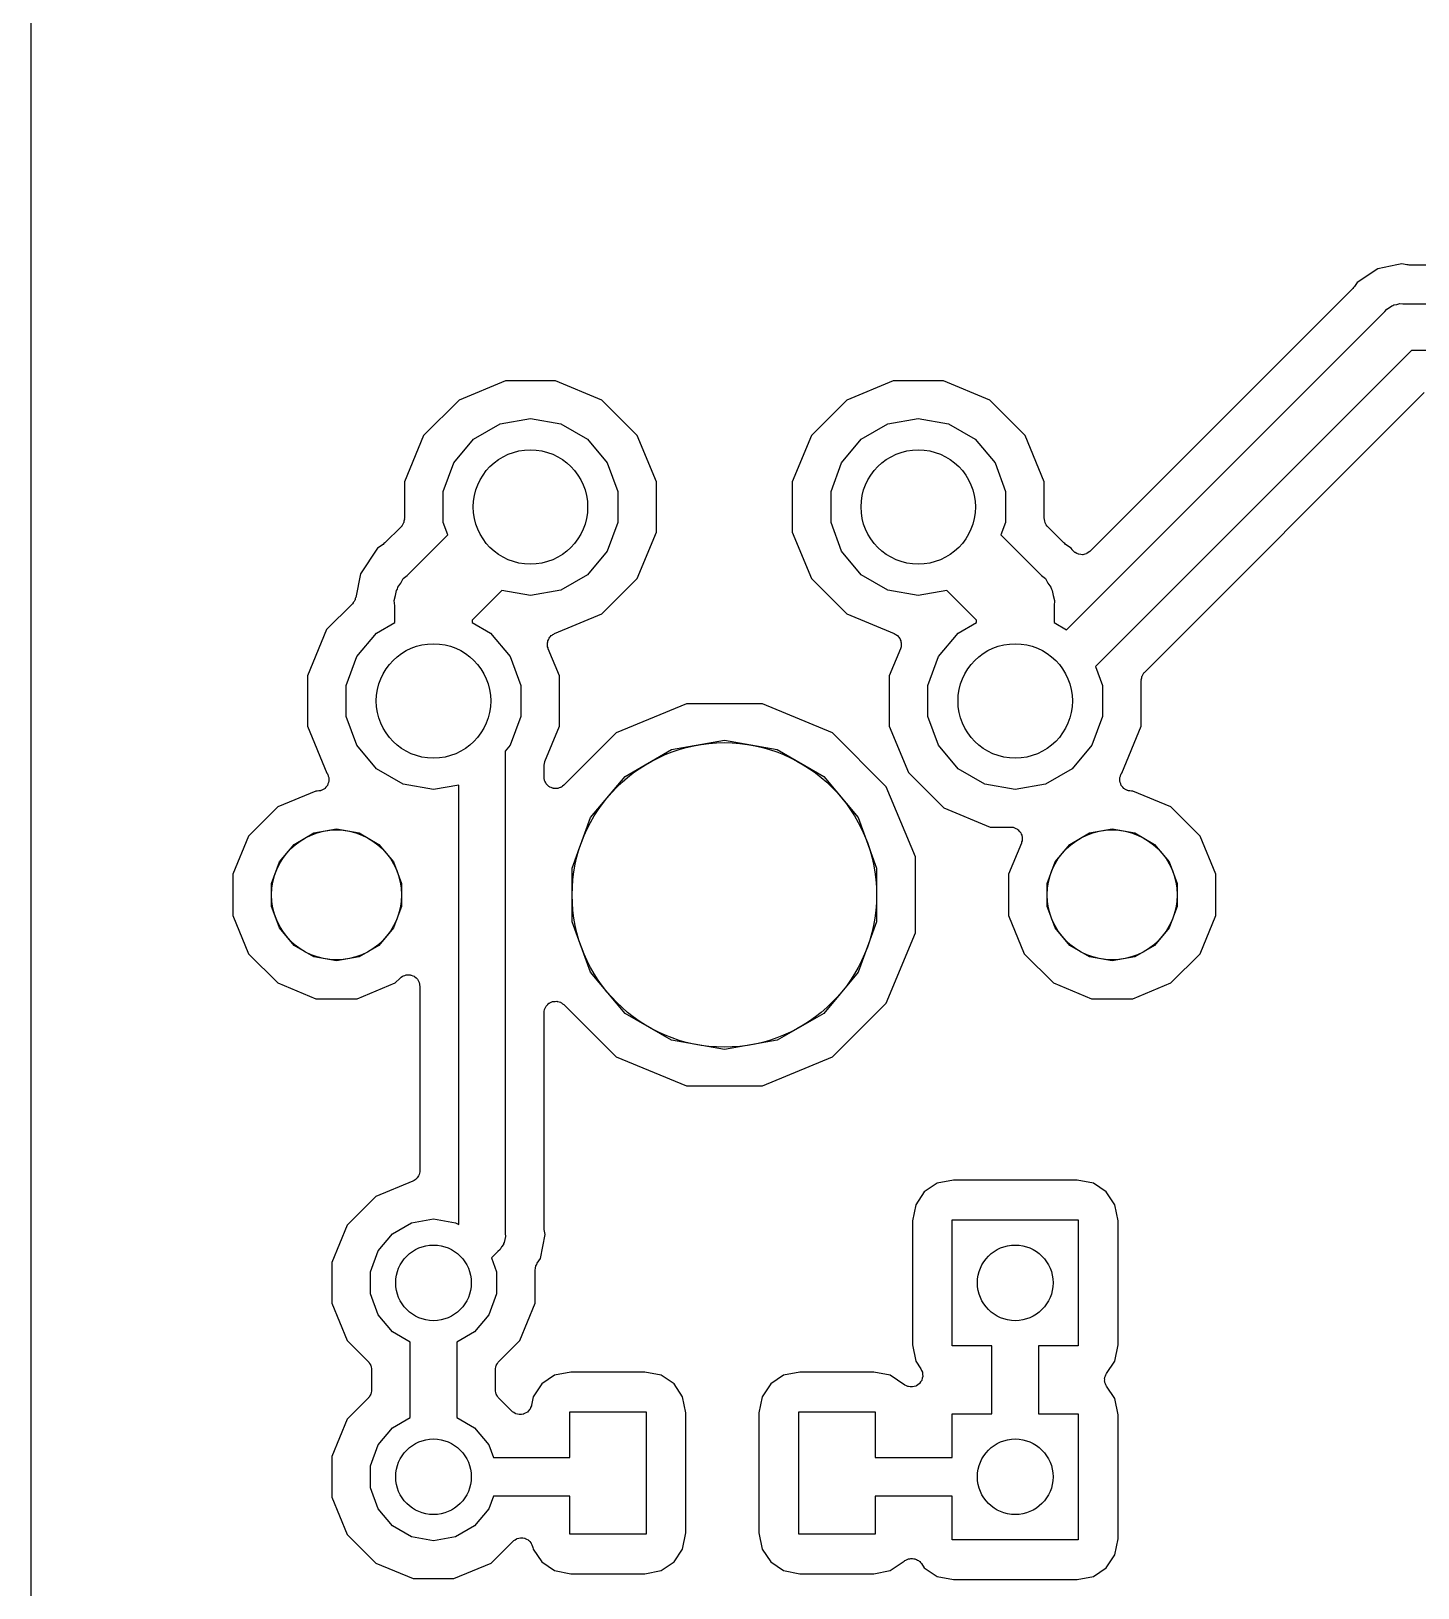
# Model space of a CAD drawing. Extents: x 24 to 196, y -189 to -31.
# Drawn here: x 63.31 to 81.47, y -74.17 to -53.79 of the extents above; entities that cross this region are included whole.
import ezdxf

# ---------------------------------------------------------------- set-up
doc = ezdxf.new("R2010")
doc.units = 0
doc.header["$MEASUREMENT"] = 0
doc.layers.add('BLACK', color=7, linetype='CONTINUOUS')

msp = doc.modelspace()

# ---------------------------------------------------------------- linework, layer by layer
at = {"layer": 'BLACK', "linetype": 'CONTINUOUS'}
for p, q in [((63.3095, -119.277), (63.3095, -51.7269)), ((81.1997, -56.8493), (80.9479, -56.8994)), ((81.265, -56.8363), (81.1997, -56.8493)), ((81.1997, -56.8493), (81.1997, -56.8493)), ((81.3303, -56.8493), (81.265, -56.8363)), ((81.3453, -56.8496), (81.3303, -56.8493)), ((81.3601, -56.8522), (81.3453, -56.8496)), ((95.9227, -56.8522), (81.3601, -56.8522)), ((80.679, -57.079), (80.642, -57.1344)), ((80.9479, -56.8994), (80.679, -57.079)), ((80.623, -57.1575), (77.1801, -60.6004)), ((80.6316, -57.1452), (80.623, -57.1575)), ((80.642, -57.1344), (80.6316, -57.1452)), ((76.8711, -61.6278), (81.0401, -57.4589)), ((81.0401, -57.4589), (81.0661, -57.4279)), ((81.0661, -57.4279), (81.1011, -57.4077)), ((81.1011, -57.4077), (81.1342, -57.3845)), ((81.1342, -57.3845), (81.1474, -57.381)), ((81.1474, -57.381), (81.1591, -57.3742)), ((81.1591, -57.3742), (81.199, -57.3671)), ((81.199, -57.3671), (81.238, -57.3567)), ((81.238, -57.3567), (81.2783, -57.3602)), ((81.2783, -57.3602), (96.0692, -57.3602)), ((81.3913, -57.9698), (77.2521, -62.1089)), ((95.5866, -57.9698), (81.3913, -57.9698)), ((69.5216, -58.3692), (68.9148, -58.6205)), ((70.1784, -58.3692), (69.5216, -58.3692)), ((70.7852, -58.6205), (70.1784, -58.3692)), ((74.6016, -58.3692), (73.9948, -58.6205)), ((75.2584, -58.3692), (74.6016, -58.3692)), ((75.8652, -58.6205), (75.2584, -58.3692)), ((68.9148, -58.6205), (68.4503, -59.085)), ((71.2497, -59.085), (70.7852, -58.6205)), ((73.9948, -58.6205), (73.5303, -59.085)), ((76.3297, -59.085), (75.8652, -58.6205)), ((77.8956, -62.1838), (81.557, -58.5224)), ((69.453, -58.9296), (69.85, -58.8596)), ((69.85, -58.8596), (70.247, -58.9296)), ((74.533, -58.9296), (74.93, -58.8596)), ((74.93, -58.8596), (75.327, -58.9296)), ((68.4503, -59.085), (68.199, -59.6918)), ((69.104, -59.1311), (69.453, -58.9296)), ((70.247, -58.9296), (70.596, -59.1311)), ((71.501, -59.6918), (71.2497, -59.085)), ((73.5303, -59.085), (73.279, -59.6918)), ((74.184, -59.1311), (74.533, -58.9296)), ((75.327, -58.9296), (75.676, -59.1311)), ((76.581, -59.6918), (76.3297, -59.085)), ((68.8449, -59.4399), (69.104, -59.1311)), ((70.596, -59.1311), (70.8551, -59.4399)), ((73.9249, -59.4399), (74.184, -59.1311)), ((75.676, -59.1311), (75.9351, -59.4399)), ((68.707, -59.8187), (68.8449, -59.4399)), ((70.8551, -59.4399), (70.993, -59.8187)), ((73.787, -59.8187), (73.9249, -59.4399)), ((75.9351, -59.4399), (76.073, -59.8187)), ((68.199, -59.6918), (68.199, -60.1712)), ((71.501, -60.3486), (71.501, -59.6918)), ((73.279, -59.6918), (73.279, -60.3486)), ((76.581, -60.1712), (76.581, -59.6918)), ((68.707, -60.2217), (68.707, -59.8187)), ((70.993, -59.8187), (70.993, -60.2217)), ((73.787, -60.2217), (73.787, -59.8187)), ((76.073, -59.8187), (76.073, -60.2217)), ((68.1544, -60.279), (67.943, -60.4904)), ((68.1582, -60.2735), (68.1544, -60.279)), ((68.1633, -60.2692), (68.1582, -60.2735)), ((68.1733, -60.252), (68.1633, -60.2692)), ((68.1847, -60.2356), (68.1733, -60.252)), ((68.1865, -60.2292), (68.1847, -60.2356)), ((68.1898, -60.2234), (68.1865, -60.2292)), ((68.1933, -60.2037), (68.1898, -60.2234)), ((68.1984, -60.1845), (68.1933, -60.2037)), ((68.199, -60.1712), (68.1978, -60.1778)), ((68.1978, -60.1778), (68.1984, -60.1845)), ((68.7665, -60.3853), (68.707, -60.2217)), ((70.993, -60.2217), (70.8551, -60.6005)), ((73.9249, -60.6005), (73.787, -60.2217)), ((76.073, -60.2217), (76.0135, -60.3853)), ((76.5822, -60.1778), (76.581, -60.1712)), ((76.5816, -60.1845), (76.5822, -60.1778)), ((76.5867, -60.2037), (76.5816, -60.1845)), ((76.5902, -60.2234), (76.5867, -60.2037)), ((76.5935, -60.2292), (76.5902, -60.2234)), ((76.5953, -60.2356), (76.5935, -60.2292)), ((76.6067, -60.2519), (76.5953, -60.2356)), ((76.6167, -60.2692), (76.6067, -60.2519)), ((76.6218, -60.2735), (76.6167, -60.2692)), ((76.6256, -60.279), (76.6218, -60.2735)), ((76.8371, -60.4904), (76.6256, -60.279)), ((67.9199, -60.5094), (67.8475, -60.5577)), ((67.9307, -60.499), (67.9199, -60.5094)), ((67.943, -60.4904), (67.9307, -60.499)), ((68.2365, -60.9153), (68.7665, -60.3853)), ((71.2497, -60.9554), (71.501, -60.3486)), ((73.279, -60.3486), (73.5303, -60.9554)), ((76.0135, -60.3853), (76.5435, -60.9153)), ((76.8493, -60.499), (76.8371, -60.4904)), ((76.8601, -60.5094), (76.8493, -60.499)), ((76.9325, -60.5577), (76.8601, -60.5094)), ((67.8475, -60.5577), (67.623, -60.8938)), ((70.8551, -60.6005), (70.596, -60.9093)), ((74.184, -60.9093), (73.9249, -60.6005)), ((76.9456, -60.5773), (76.9325, -60.5577)), ((76.9468, -60.5786), (76.9456, -60.5773)), ((76.9475, -60.5801), (76.9468, -60.5786)), ((76.9651, -60.5977), (76.9475, -60.5801)), ((76.9822, -60.6156), (76.9651, -60.5977)), ((76.9837, -60.6163), (76.9822, -60.6156)), ((76.9849, -60.6175), (76.9837, -60.6163)), ((77.0074, -60.628), (76.9849, -60.6175)), ((77.0297, -60.639), (77.0074, -60.628)), ((77.0314, -60.6392), (77.0297, -60.639)), ((77.0329, -60.6399), (77.0314, -60.6392)), ((77.0576, -60.642), (77.0329, -60.6399)), ((77.0823, -60.6447), (77.0576, -60.642)), ((77.0839, -60.6443), (77.0823, -60.6447)), ((77.0856, -60.6445), (77.0839, -60.6443)), ((77.1096, -60.6381), (77.0856, -60.6445)), ((77.1337, -60.6322), (77.1096, -60.6381)), ((77.1351, -60.6312), (77.1337, -60.6322)), ((77.1367, -60.6308), (77.1351, -60.6312)), ((77.157, -60.6166), (77.1367, -60.6308)), ((77.1777, -60.6028), (77.157, -60.6166)), ((77.1787, -60.6014), (77.1777, -60.6028)), ((77.1801, -60.6004), (77.1787, -60.6014)), ((67.623, -60.8938), (67.5611, -61.2049)), ((68.1848, -60.9586), (68.2365, -60.9153)), ((70.596, -60.9093), (70.247, -61.1108)), ((74.533, -61.1108), (74.184, -60.9093)), ((76.5435, -60.9153), (76.5952, -60.9586)), ((68.0836, -61.1802), (68.0953, -61.1138)), ((68.0953, -61.1138), (68.1066, -61.0941)), ((68.1066, -61.0941), (68.1125, -61.0722)), ((68.1125, -61.0722), (68.1511, -61.017)), ((68.1511, -61.017), (68.1848, -60.9586)), ((69.4741, -61.1145), (69.088, -61.5006)), ((69.85, -61.1808), (69.4741, -61.1145)), ((70.247, -61.1108), (69.85, -61.1808)), ((70.7852, -61.4199), (71.2497, -60.9554)), ((73.5303, -60.9554), (73.9948, -61.4199)), ((74.93, -61.1808), (74.533, -61.1108)), ((75.3059, -61.1145), (74.93, -61.1808)), ((75.692, -61.5006), (75.3059, -61.1145)), ((76.5952, -60.9586), (76.6289, -61.017)), ((76.6289, -61.017), (76.6675, -61.0722)), ((76.6675, -61.0722), (76.6734, -61.0941)), ((76.6734, -61.0941), (76.6847, -61.1138)), ((76.6847, -61.1138), (76.6964, -61.1802)), ((67.5186, -61.2867), (67.1803, -61.625)), ((67.5279, -61.2735), (67.5186, -61.2867)), ((67.5283, -61.2731), (67.5279, -61.2735)), ((67.5292, -61.2717), (67.5283, -61.2731)), ((67.5411, -61.258), (67.5292, -61.2717)), ((67.5442, -61.2502), (67.5411, -61.258)), ((67.549, -61.2434), (67.5442, -61.2502)), ((67.552, -61.2322), (67.549, -61.2434)), ((67.5548, -61.2273), (67.552, -61.2322)), ((67.5562, -61.2192), (67.5548, -61.2273)), ((67.5603, -61.2087), (67.5562, -61.2192)), ((67.5611, -61.2049), (67.5603, -61.2087)), ((68.0661, -61.2452), (68.0836, -61.1802)), ((68.072, -61.3124), (68.0661, -61.2452)), ((68.072, -61.5337), (68.072, -61.3124)), ((76.6964, -61.1802), (76.7139, -61.2452)), ((76.7139, -61.2452), (76.708, -61.3124)), ((76.708, -61.3124), (76.708, -61.5337)), ((67.834, -61.6711), (68.072, -61.5337)), ((69.088, -61.5006), (69.088, -61.5337)), ((69.088, -61.5337), (69.326, -61.6711)), ((70.1659, -61.6764), (70.7852, -61.4199)), ((73.9948, -61.4199), (74.6141, -61.6764)), ((75.454, -61.6711), (75.692, -61.5337)), ((75.692, -61.5337), (75.692, -61.5006)), ((76.708, -61.5337), (76.8711, -61.6278)), ((67.1803, -61.625), (66.929, -62.2318)), ((67.5749, -61.9799), (67.834, -61.6711)), ((69.326, -61.6711), (69.5851, -61.9799)), ((70.0789, -61.7714), (70.085, -61.7595)), ((70.085, -61.7595), (70.089, -61.7468)), ((70.089, -61.7468), (70.0972, -61.7362)), ((70.0972, -61.7362), (70.1033, -61.7244)), ((70.1033, -61.7244), (70.1131, -61.7154)), ((70.1131, -61.7154), (70.1213, -61.7048)), ((70.1213, -61.7048), (70.1325, -61.6977)), ((70.1325, -61.6977), (70.1423, -61.6886)), ((70.1423, -61.6886), (70.1547, -61.6835)), ((70.1547, -61.6835), (70.1659, -61.6764)), ((74.6141, -61.6764), (74.6253, -61.6835)), ((74.6253, -61.6835), (74.6377, -61.6886)), ((74.6377, -61.6886), (74.6475, -61.6977)), ((74.6475, -61.6977), (74.6587, -61.7048)), ((74.6587, -61.7048), (74.6669, -61.7154)), ((74.6669, -61.7154), (74.6767, -61.7244)), ((74.6767, -61.7244), (74.6828, -61.7362)), ((74.6828, -61.7362), (74.691, -61.7468)), ((74.691, -61.7468), (74.695, -61.7595)), ((74.695, -61.7595), (74.7011, -61.7714)), ((75.1949, -61.9799), (75.454, -61.6711)), ((70.072, -61.8238), (70.0737, -61.8106)), ((70.0748, -61.8368), (70.072, -61.8238)), ((70.0731, -61.7973), (70.0771, -61.7846)), ((70.0737, -61.8106), (70.0731, -61.7973)), ((70.0754, -61.8502), (70.0748, -61.8368)), ((70.0805, -61.8625), (70.0754, -61.8502)), ((70.0771, -61.7846), (70.0789, -61.7714)), ((70.0834, -61.8755), (70.0805, -61.8625)), ((70.231, -62.2318), (70.0834, -61.8755)), ((74.6966, -61.8755), (74.549, -62.2318)), ((74.6995, -61.8625), (74.6966, -61.8755)), ((74.7046, -61.8502), (74.6995, -61.8625)), ((74.7011, -61.7714), (74.7029, -61.7846)), ((74.7029, -61.7846), (74.7069, -61.7973)), ((74.7052, -61.8368), (74.7046, -61.8502)), ((74.708, -61.8238), (74.7052, -61.8368)), ((74.7069, -61.7973), (74.7063, -61.8106)), ((74.7063, -61.8106), (74.708, -61.8238)), ((67.437, -62.3587), (67.5749, -61.9799)), ((69.5851, -61.9799), (69.723, -62.3587)), ((75.057, -62.3587), (75.1949, -61.9799)), ((77.2521, -62.1089), (77.343, -62.3587)), ((66.929, -62.2318), (66.929, -62.8886)), ((67.437, -62.7617), (67.437, -62.3587)), ((69.723, -62.3587), (69.723, -62.7617)), ((70.231, -62.8886), (70.231, -62.2318)), ((74.549, -62.2318), (74.549, -62.8886)), ((75.057, -62.7617), (75.057, -62.3587)), ((77.343, -62.3587), (77.343, -62.7617)), ((77.851, -62.2916), (77.8522, -62.285)), ((77.851, -62.8886), (77.851, -62.2916)), ((77.8516, -62.2783), (77.8567, -62.2591)), ((77.8522, -62.285), (77.8516, -62.2783)), ((77.8567, -62.2591), (77.8602, -62.2395)), ((77.8602, -62.2395), (77.8635, -62.2337)), ((77.8635, -62.2337), (77.8653, -62.2272)), ((77.8653, -62.2272), (77.8767, -62.2109)), ((77.8767, -62.2109), (77.8867, -62.1936)), ((77.8867, -62.1936), (77.8918, -62.1893)), ((77.8918, -62.1893), (77.8956, -62.1838)), ((67.5749, -63.1405), (67.437, -62.7617)), ((69.723, -62.7617), (69.5851, -63.1405)), ((71.8923, -62.5983), (70.9728, -62.9792)), ((72.8877, -62.5983), (71.8923, -62.5983)), ((73.8072, -62.9792), (72.8877, -62.5983)), ((75.1949, -63.1405), (75.057, -62.7617)), ((77.343, -62.7617), (77.2051, -63.1405)), ((66.929, -62.8886), (67.1848, -63.5062)), ((70.0394, -63.3512), (70.231, -62.8886)), ((70.9728, -62.9792), (70.288, -63.664)), ((74.511, -63.683), (73.8072, -62.9792)), ((74.549, -62.8886), (74.8003, -63.4954)), ((77.5952, -63.5062), (77.851, -62.8886)), ((67.834, -63.4493), (67.5749, -63.1405)), ((69.5851, -63.1405), (69.5198, -63.2184)), ((71.6975, -63.1976), (72.39, -63.0755)), ((72.39, -63.0755), (73.0825, -63.1976)), ((75.454, -63.4493), (75.1949, -63.1405)), ((77.2051, -63.1405), (76.946, -63.4493)), ((69.5198, -63.2184), (69.5198, -69.5319)), ((70.0279, -63.4028), (70.033, -63.3802)), ((70.033, -63.3802), (70.037, -63.3574)), ((70.037, -63.3574), (70.0387, -63.3544)), ((70.0387, -63.3544), (70.0394, -63.3512)), ((71.0886, -63.5492), (71.6975, -63.1976)), ((73.0825, -63.1976), (73.6914, -63.5492)), ((67.1848, -63.5062), (67.1903, -63.5127)), ((67.1903, -63.5127), (67.1926, -63.519)), ((67.1926, -63.519), (67.1964, -63.5245)), ((67.1964, -63.5245), (67.2016, -63.5437)), ((67.2016, -63.5437), (67.2084, -63.5624)), ((67.2084, -63.5624), (67.2084, -63.5691)), ((67.2084, -63.5691), (67.2101, -63.5756)), ((67.2101, -63.5756), (67.2084, -63.5954)), ((67.2084, -63.5954), (67.2084, -63.6154)), ((68.183, -63.6508), (67.834, -63.4493)), ((70.0278, -63.4095), (70.0284, -63.4062)), ((70.0278, -63.5563), (70.0278, -63.4095)), ((70.0313, -63.5759), (70.0278, -63.5563)), ((70.0284, -63.4062), (70.0279, -63.4028)), ((70.033, -63.5957), (70.0313, -63.5759)), ((70.0358, -63.6018), (70.033, -63.5957)), ((70.037, -63.6084), (70.0358, -63.6018)), ((70.6366, -64.0879), (71.0886, -63.5492)), ((73.6914, -63.5492), (74.1434, -64.0879)), ((74.8003, -63.4954), (75.2648, -63.9599)), ((75.803, -63.6508), (75.454, -63.4493)), ((76.946, -63.4493), (76.597, -63.6508)), ((77.5699, -63.5756), (77.5716, -63.5691)), ((77.5716, -63.5954), (77.5699, -63.5756)), ((77.5716, -63.5624), (77.5784, -63.5437)), ((77.5716, -63.5691), (77.5716, -63.5624)), ((77.5716, -63.6154), (77.5716, -63.5954)), ((77.5784, -63.5437), (77.5836, -63.5245)), ((77.5836, -63.5245), (77.5874, -63.519)), ((77.5874, -63.519), (77.5897, -63.5127)), ((77.5897, -63.5127), (77.5952, -63.5062)), ((67.0397, -63.7413), (66.5402, -63.9482)), ((67.0583, -63.7413), (67.0397, -63.7413)), ((67.0779, -63.7378), (67.0583, -63.7413)), ((67.0978, -63.7361), (67.0779, -63.7378)), ((67.1038, -63.7333), (67.0978, -63.7361)), ((67.1104, -63.7321), (67.1038, -63.7333)), ((67.1277, -63.7222), (67.1104, -63.7321)), ((67.1457, -63.7137), (67.1277, -63.7222)), ((67.1505, -63.709), (67.1457, -63.7137)), ((67.1563, -63.7056), (67.1505, -63.709)), ((67.1691, -63.6904), (67.1563, -63.7056)), ((67.1831, -63.6763), (67.1691, -63.6904)), ((67.186, -63.6702), (67.1831, -63.6763)), ((67.1903, -63.6651), (67.186, -63.6702)), ((67.1971, -63.6464), (67.1903, -63.6651)), ((67.2055, -63.6283), (67.1971, -63.6464)), ((67.2061, -63.6217), (67.2055, -63.6283)), ((67.2084, -63.6154), (67.2061, -63.6217)), ((68.58, -63.7208), (68.183, -63.6508)), ((68.9102, -63.6626), (68.58, -63.7208)), ((68.9102, -69.4176), (68.9102, -63.6626)), ((70.0469, -63.6256), (70.037, -63.6084)), ((70.0554, -63.6437), (70.0469, -63.6256)), ((70.0601, -63.6484), (70.0554, -63.6437)), ((70.0635, -63.6542), (70.0601, -63.6484)), ((70.0787, -63.667), (70.0635, -63.6542)), ((70.0928, -63.6811), (70.0787, -63.667)), ((70.0989, -63.6839), (70.0928, -63.6811)), ((70.104, -63.6882), (70.0989, -63.6839)), ((70.1227, -63.695), (70.104, -63.6882)), ((70.1408, -63.7035), (70.1227, -63.695)), ((70.1474, -63.704), (70.1408, -63.7035)), ((70.1537, -63.7063), (70.1474, -63.704)), ((70.1737, -63.7063), (70.1537, -63.7063)), ((70.1935, -63.7081), (70.1737, -63.7063)), ((70.2, -63.7063), (70.1935, -63.7081)), ((70.2067, -63.7063), (70.2, -63.7063)), ((70.2254, -63.6995), (70.2067, -63.7063)), ((70.2446, -63.6944), (70.2254, -63.6995)), ((70.2501, -63.6905), (70.2446, -63.6944)), ((70.2564, -63.6882), (70.2501, -63.6905)), ((70.2717, -63.6754), (70.2564, -63.6882)), ((70.288, -63.664), (70.2717, -63.6754)), ((74.8919, -64.6025), (74.511, -63.683)), ((76.2, -63.7208), (75.803, -63.6508)), ((76.597, -63.6508), (76.2, -63.7208)), ((77.5739, -63.6217), (77.5716, -63.6154)), ((77.5745, -63.6283), (77.5739, -63.6217)), ((77.5829, -63.6464), (77.5745, -63.6283)), ((77.5897, -63.6651), (77.5829, -63.6464)), ((77.594, -63.6702), (77.5897, -63.6651)), ((77.5969, -63.6763), (77.594, -63.6702)), ((77.6109, -63.6904), (77.5969, -63.6763)), ((77.6237, -63.7056), (77.6109, -63.6904)), ((77.6295, -63.709), (77.6237, -63.7056)), ((77.6343, -63.7137), (77.6295, -63.709)), ((77.6523, -63.7222), (77.6343, -63.7137)), ((77.6696, -63.7321), (77.6523, -63.7222)), ((77.6762, -63.7333), (77.6696, -63.7321)), ((77.6822, -63.7361), (77.6762, -63.7333)), ((77.7021, -63.7378), (77.6822, -63.7361)), ((77.7217, -63.7413), (77.7021, -63.7378)), ((77.7403, -63.7413), (77.7217, -63.7413)), ((78.2398, -63.9482), (77.7403, -63.7413)), ((66.5402, -63.9482), (66.158, -64.3304)), ((75.2648, -63.9599), (75.8716, -64.2112)), ((78.622, -64.3304), (78.2398, -63.9482)), ((70.3961, -64.7486), (70.6366, -64.0879)), ((74.1434, -64.0879), (74.3839, -64.7486)), ((75.8716, -64.2112), (76.1393, -64.2112)), ((76.1393, -64.2112), (76.1557, -64.2141)), ((76.1557, -64.2141), (76.1723, -64.2148)), ((76.1723, -64.2148), (76.1815, -64.2186)), ((66.158, -64.3304), (65.9511, -64.8299)), ((66.7546, -64.4383), (67.0145, -64.2883)), ((67.0145, -64.2883), (67.31, -64.2362)), ((67.31, -64.2362), (67.6055, -64.2883)), ((67.6055, -64.2883), (67.8654, -64.4383)), ((76.1815, -64.2186), (76.1914, -64.2204)), ((76.1914, -64.2204), (76.2058, -64.2287)), ((76.2058, -64.2287), (76.2212, -64.2351)), ((76.2212, -64.2351), (76.2286, -64.2418)), ((76.2286, -64.2418), (76.2373, -64.2469)), ((76.2373, -64.2469), (76.2479, -64.2596)), ((76.2479, -64.2596), (76.2602, -64.2708)), ((76.2602, -64.2708), (76.2648, -64.2797)), ((76.2648, -64.2797), (76.2713, -64.2874)), ((76.2713, -64.2874), (76.277, -64.303)), ((76.277, -64.303), (76.2846, -64.3178)), ((76.2837, -64.4057), (76.2801, -64.4219)), ((76.2894, -64.3901), (76.2837, -64.4057)), ((76.2846, -64.3178), (76.2859, -64.3277)), ((76.2859, -64.3277), (76.2894, -64.3371)), ((76.2894, -64.3371), (76.2894, -64.3538)), ((76.2894, -64.3538), (76.2915, -64.3702)), ((76.2915, -64.3702), (76.2894, -64.38)), ((76.2894, -64.38), (76.2894, -64.3901)), ((76.9146, -64.4383), (77.1745, -64.2883)), ((77.1745, -64.2883), (77.47, -64.2362)), ((77.47, -64.2362), (77.7655, -64.2883)), ((77.7655, -64.2883), (78.0254, -64.4383)), ((78.8289, -64.8299), (78.622, -64.3304)), ((66.5617, -64.6682), (66.7546, -64.4383)), ((67.8654, -64.4383), (68.0583, -64.6682)), ((74.8919, -65.5979), (74.8919, -64.6025)), ((76.2801, -64.4219), (76.1111, -64.8299)), ((76.7217, -64.6682), (76.9146, -64.4383)), ((78.0254, -64.4383), (78.2183, -64.6682)), ((66.4591, -64.9502), (66.5617, -64.6682)), ((68.0583, -64.6682), (68.1609, -64.9502)), ((70.3961, -65.4518), (70.3961, -64.7486)), ((74.3839, -64.7486), (74.3839, -65.4518)), ((76.6191, -64.9502), (76.7217, -64.6682)), ((78.2183, -64.6682), (78.3209, -64.9502)), ((65.9511, -64.8299), (65.9511, -65.3705)), ((66.4591, -65.2502), (66.4591, -64.9502)), ((68.1609, -64.9502), (68.1609, -65.2502)), ((76.1111, -64.8299), (76.1111, -65.3705)), ((76.6191, -65.2502), (76.6191, -64.9502)), ((78.3209, -64.9502), (78.3209, -65.2502)), ((78.8289, -65.3705), (78.8289, -64.8299)), ((65.9511, -65.3705), (66.158, -65.87)), ((66.5617, -65.5322), (66.4591, -65.2502)), ((68.1609, -65.2502), (68.0583, -65.5322)), ((76.1111, -65.3705), (76.318, -65.87)), ((76.7217, -65.5322), (76.6191, -65.2502)), ((78.3209, -65.2502), (78.2183, -65.5322)), ((78.622, -65.87), (78.8289, -65.3705)), ((66.7546, -65.7621), (66.5617, -65.5322)), ((68.0583, -65.5322), (67.8654, -65.7621)), ((70.6366, -66.1125), (70.3961, -65.4518)), ((74.3839, -65.4518), (74.1434, -66.1125)), ((74.511, -66.5174), (74.8919, -65.5979)), ((76.9146, -65.7621), (76.7217, -65.5322)), ((78.2183, -65.5322), (78.0254, -65.7621)), ((67.0145, -65.9121), (66.7546, -65.7621)), ((67.8654, -65.7621), (67.6055, -65.9121)), ((77.1745, -65.9121), (76.9146, -65.7621)), ((78.0254, -65.7621), (77.7655, -65.9121)), ((66.158, -65.87), (66.5402, -66.2522)), ((67.31, -65.9642), (67.0145, -65.9121)), ((67.6055, -65.9121), (67.31, -65.9642)), ((76.318, -65.87), (76.7002, -66.2522)), ((77.47, -65.9642), (77.1745, -65.9121)), ((77.7655, -65.9121), (77.47, -65.9642)), ((78.2398, -66.2522), (78.622, -65.87)), ((66.5402, -66.2522), (67.0397, -66.4591)), ((67.5803, -66.4591), (68.0798, -66.2522)), ((68.0798, -66.2522), (68.142, -66.1899)), ((68.142, -66.1899), (68.1583, -66.1785)), ((68.1583, -66.1785), (68.1736, -66.1657)), ((68.1736, -66.1657), (68.1799, -66.1634)), ((68.1799, -66.1634), (68.1854, -66.1596)), ((68.1854, -66.1596), (68.2046, -66.1544)), ((68.2046, -66.1544), (68.2233, -66.1476)), ((68.2233, -66.1476), (68.23, -66.1476)), ((68.23, -66.1476), (68.2365, -66.1459)), ((68.2365, -66.1459), (68.2563, -66.1476)), ((68.2563, -66.1476), (68.2763, -66.1476)), ((68.2763, -66.1476), (68.2826, -66.1499)), ((68.2826, -66.1499), (68.2892, -66.1505)), ((68.2892, -66.1505), (68.3073, -66.1589)), ((68.3073, -66.1589), (68.326, -66.1657)), ((68.326, -66.1657), (68.3311, -66.17)), ((68.3311, -66.17), (68.3372, -66.1729)), ((68.3372, -66.1729), (68.3513, -66.1869)), ((68.3513, -66.1869), (68.3665, -66.1997)), ((68.3665, -66.1997), (68.3699, -66.2055)), ((68.3699, -66.2055), (68.3746, -66.2103)), ((68.3746, -66.2103), (68.3831, -66.2283)), ((68.3831, -66.2283), (68.393, -66.2456)), ((68.393, -66.2456), (68.3942, -66.2522)), ((68.3942, -66.2522), (68.397, -66.2583)), ((71.0886, -66.6512), (70.6366, -66.1125)), ((74.1434, -66.1125), (73.6914, -66.6512)), ((76.7002, -66.2522), (77.1997, -66.4591)), ((77.7403, -66.4591), (78.2398, -66.2522)), ((68.397, -66.2583), (68.3987, -66.2781)), ((68.3987, -66.2781), (68.4022, -66.2977)), ((68.4022, -66.2977), (68.4022, -68.7086)), ((67.0397, -66.4591), (67.5803, -66.4591)), ((70.0278, -66.6441), (70.0313, -66.6245)), ((70.0278, -69.4501), (70.0278, -66.6441)), ((70.0313, -66.6245), (70.033, -66.6047)), ((70.033, -66.6047), (70.0358, -66.5986)), ((70.0358, -66.5986), (70.037, -66.592)), ((70.037, -66.592), (70.0469, -66.5748)), ((70.0469, -66.5748), (70.0554, -66.5567)), ((70.0554, -66.5567), (70.0601, -66.552)), ((70.0601, -66.552), (70.0635, -66.5462)), ((70.0635, -66.5462), (70.0787, -66.5334)), ((70.0787, -66.5334), (70.0928, -66.5193)), ((70.0928, -66.5193), (70.0989, -66.5165)), ((70.0989, -66.5165), (70.104, -66.5122)), ((70.104, -66.5122), (70.1227, -66.5054)), ((70.1227, -66.5054), (70.1408, -66.4969)), ((70.1408, -66.4969), (70.1474, -66.4964)), ((70.1474, -66.4964), (70.1537, -66.4941)), ((70.1537, -66.4941), (70.1737, -66.4941)), ((70.1737, -66.4941), (70.1935, -66.4923)), ((70.1935, -66.4923), (70.2, -66.4941)), ((70.2, -66.4941), (70.2067, -66.4941)), ((70.2067, -66.4941), (70.2254, -66.5009)), ((70.2254, -66.5009), (70.2446, -66.506)), ((70.2446, -66.506), (70.2501, -66.5099)), ((70.2501, -66.5099), (70.2564, -66.5122)), ((70.2564, -66.5122), (70.2717, -66.525)), ((70.2717, -66.525), (70.288, -66.5364)), ((70.288, -66.5364), (70.9728, -67.2212)), ((71.6975, -67.0028), (71.0886, -66.6512)), ((73.6914, -66.6512), (73.0825, -67.0028)), ((73.8072, -67.2212), (74.511, -66.5174)), ((77.1997, -66.4591), (77.7403, -66.4591)), ((72.39, -67.1249), (71.6975, -67.0028)), ((73.0825, -67.0028), (72.39, -67.1249)), ((70.9728, -67.2212), (71.8923, -67.6021)), ((72.8877, -67.6021), (73.8072, -67.2212)), ((71.8923, -67.6021), (72.8877, -67.6021)), ((68.3081, -68.8494), (67.8246, -69.0497)), ((68.3166, -68.8441), (68.3081, -68.8494)), ((68.326, -68.8406), (68.3166, -68.8441)), ((68.3387, -68.8299), (68.326, -68.8406)), ((68.3528, -68.821), (68.3387, -68.8299)), ((68.3589, -68.8131), (68.3528, -68.821)), ((68.3665, -68.8066), (68.3589, -68.8131)), ((68.3749, -68.7922), (68.3665, -68.8066)), ((68.385, -68.779), (68.3749, -68.7922)), ((68.388, -68.7695), (68.385, -68.779)), ((68.393, -68.7608), (68.388, -68.7695)), ((68.3959, -68.7444), (68.393, -68.7608)), ((68.4009, -68.7285), (68.3959, -68.7444)), ((68.4022, -68.7086), (68.4005, -68.7185)), ((68.4005, -68.7185), (68.4009, -68.7285)), ((75.1763, -68.8762), (75.0083, -68.9885)), ((75.3895, -68.8338), (75.1763, -68.8762)), ((77.0105, -68.8338), (75.3895, -68.8338)), ((77.2237, -68.8762), (77.0105, -68.8338)), ((77.3917, -68.9885), (77.2237, -68.8762)), ((67.8246, -69.0497), (67.4495, -69.4248)), ((75.0083, -68.9885), (74.896, -69.1565)), ((77.504, -69.1565), (77.3917, -68.9885)), ((74.896, -69.1565), (74.8536, -69.3697)), ((77.5464, -69.3697), (77.504, -69.1565)), ((67.4495, -69.4248), (67.2465, -69.9149)), ((68.0412, -69.5381), (68.2933, -69.3925)), ((68.2933, -69.3925), (68.58, -69.342)), ((68.58, -69.342), (68.8667, -69.3925)), ((68.8667, -69.3925), (68.9102, -69.4176)), ((70.0304, -69.4649), (70.0278, -69.4501)), ((70.0307, -69.4799), (70.0304, -69.4649)), ((70.0437, -69.5452), (70.0307, -69.4799)), ((74.8536, -69.3697), (74.8536, -70.9907)), ((75.3745, -71.0057), (75.3745, -69.3547)), ((75.3745, -69.3547), (77.0255, -69.3547)), ((77.0255, -69.3547), (77.0255, -71.0057)), ((77.5464, -70.9907), (77.5464, -69.3697)), ((67.8541, -69.7611), (68.0412, -69.5381)), ((69.4723, -69.7091), (69.4521, -69.7441)), ((69.4955, -69.676), (69.4723, -69.7091)), ((69.499, -69.6628), (69.4955, -69.676)), ((69.5058, -69.6511), (69.499, -69.6628)), ((69.5129, -69.6112), (69.5058, -69.6511)), ((69.5233, -69.5722), (69.5129, -69.6112)), ((69.5198, -69.5319), (69.5233, -69.5722)), ((69.9806, -69.8623), (70.0437, -69.5452)), ((67.2465, -69.9149), (67.2465, -70.4454)), ((67.7545, -70.0346), (67.8541, -69.7611)), ((69.4211, -69.7701), (69.3391, -69.8522)), ((69.3391, -69.8522), (69.4055, -70.0346)), ((69.4521, -69.7441), (69.4211, -69.7701)), ((69.9392, -69.9244), (69.9806, -69.8623)), ((67.7545, -70.3258), (67.7545, -70.0346)), ((69.4055, -70.0346), (69.4055, -70.3258)), ((69.9135, -70.0091), (69.9167, -69.9911)), ((69.9135, -70.4454), (69.9135, -70.0091)), ((69.9167, -69.9911), (69.9179, -69.9728)), ((69.9179, -69.9728), (69.9212, -69.9652)), ((69.9212, -69.9652), (69.9227, -69.9569)), ((69.9227, -69.9569), (69.9318, -69.9411)), ((69.9318, -69.9411), (69.9392, -69.9244)), ((67.8541, -70.5993), (67.7545, -70.3258)), ((69.4055, -70.3258), (69.3059, -70.5993)), ((67.2465, -70.4454), (67.4495, -70.9356)), ((69.7105, -70.9356), (69.9135, -70.4454)), ((68.0412, -70.8223), (67.8541, -70.5993)), ((69.3059, -70.5993), (69.1188, -70.8223)), ((67.4495, -70.9356), (67.7226, -71.2086)), ((68.2752, -70.9574), (68.0412, -70.8223)), ((69.1188, -70.8223), (68.8848, -70.9574)), ((69.4374, -71.2086), (69.7105, -70.9356)), ((68.2752, -71.943), (68.2752, -70.9574)), ((68.8848, -70.9574), (68.8848, -71.943)), ((74.8536, -70.9907), (74.896, -71.2039)), ((75.8952, -71.0057), (75.3745, -71.0057)), ((75.8952, -71.8947), (75.8952, -71.0057)), ((77.0255, -71.0057), (76.5048, -71.0057)), ((76.5048, -71.0057), (76.5048, -71.8947)), ((77.504, -71.2039), (77.5464, -70.9907)), ((67.7226, -71.2086), (67.7264, -71.2141)), ((67.7264, -71.2141), (67.7315, -71.2184)), ((67.7315, -71.2184), (67.7415, -71.2357)), ((67.7415, -71.2357), (67.7529, -71.252)), ((67.7529, -71.252), (67.7547, -71.2584)), ((67.7547, -71.2584), (67.758, -71.2643)), ((67.758, -71.2643), (67.7615, -71.2839)), ((67.7615, -71.2839), (67.7666, -71.3031)), ((67.7666, -71.3031), (67.766, -71.3098)), ((67.766, -71.3098), (67.7672, -71.3164)), ((67.7672, -71.3164), (67.7672, -71.584)), ((69.3928, -71.3164), (69.394, -71.3098)), ((69.3928, -71.584), (69.3928, -71.3164)), ((69.3934, -71.3031), (69.3985, -71.2839)), ((69.394, -71.3098), (69.3934, -71.3031)), ((69.3985, -71.2839), (69.402, -71.2643)), ((69.402, -71.2643), (69.4053, -71.2584)), ((69.4053, -71.2584), (69.4071, -71.252)), ((69.4071, -71.252), (69.4185, -71.2357)), ((69.4185, -71.2357), (69.4285, -71.2184)), ((69.4285, -71.2184), (69.4336, -71.2141)), ((69.4336, -71.2141), (69.4374, -71.2086)), ((70.3796, -71.3485), (70.1664, -71.3909)), ((71.3496, -71.3485), (70.3796, -71.3485)), ((71.5628, -71.3909), (71.3496, -71.3485)), ((73.3796, -71.3485), (73.1664, -71.3909)), ((74.3496, -71.3485), (73.3796, -71.3485)), ((74.5628, -71.3909), (74.3496, -71.3485)), ((74.896, -71.2039), (74.9647, -71.3068)), ((74.9647, -71.3068), (74.9741, -71.328)), ((74.9741, -71.328), (74.9843, -71.3488)), ((74.9843, -71.3488), (74.9847, -71.3522)), ((77.396, -71.3655), (77.504, -71.2039)), ((69.9984, -71.5032), (69.8861, -71.6712)), ((70.1664, -71.3909), (69.9984, -71.5032)), ((71.7308, -71.5032), (71.5628, -71.3909)), ((71.8431, -71.6712), (71.7308, -71.5032)), ((72.9984, -71.5032), (72.8861, -71.6712)), ((73.1664, -71.3909), (72.9984, -71.5032)), ((74.7533, -71.5182), (74.5628, -71.3909)), ((74.7746, -71.5275), (74.7533, -71.5182)), ((74.7954, -71.5378), (74.7746, -71.5275)), ((74.7987, -71.5381), (74.7954, -71.5378)), ((74.8018, -71.5395), (74.7987, -71.5381)), ((74.8249, -71.541), (74.8018, -71.5395)), ((74.848, -71.5435), (74.8249, -71.541)), ((74.8512, -71.5427), (74.848, -71.5435)), ((74.8546, -71.543), (74.8512, -71.5427)), ((74.8769, -71.5365), (74.8546, -71.543)), ((74.8994, -71.531), (74.8769, -71.5365)), ((74.9022, -71.5291), (74.8994, -71.531)), ((74.9054, -71.5281), (74.9022, -71.5291)), ((74.9241, -71.5144), (74.9054, -71.5281)), ((74.9434, -71.5015), (74.9241, -71.5144)), ((74.9454, -71.4988), (74.9434, -71.5015)), ((74.9481, -71.4968), (74.9454, -71.4988)), ((74.961, -71.4775), (74.9481, -71.4968)), ((74.9747, -71.4589), (74.961, -71.4775)), ((74.9756, -71.4556), (74.9747, -71.4589)), ((74.9775, -71.4528), (74.9756, -71.4556)), ((74.983, -71.4303), (74.9775, -71.4528)), ((74.9895, -71.4081), (74.983, -71.4303)), ((74.9847, -71.3522), (74.986, -71.3552)), ((74.986, -71.3552), (74.9875, -71.3784)), ((74.9875, -71.3784), (74.9901, -71.4014)), ((74.9901, -71.4014), (74.9893, -71.4047)), ((74.9893, -71.4047), (74.9895, -71.4081)), ((77.3713, -71.4336), (77.3741, -71.424)), ((77.3723, -71.4502), (77.3713, -71.4336)), ((77.3713, -71.4668), (77.3723, -71.4502)), ((77.3741, -71.4764), (77.3713, -71.4668)), ((77.3741, -71.424), (77.3747, -71.414)), ((77.3747, -71.4864), (77.3741, -71.4764)), ((77.3747, -71.414), (77.3814, -71.3988)), ((77.3814, -71.5016), (77.3747, -71.4864)), ((77.3814, -71.3988), (77.3861, -71.3828)), ((77.3861, -71.5176), (77.3814, -71.5016)), ((77.3861, -71.3828), (77.392, -71.3747)), ((77.392, -71.5257), (77.3861, -71.5176)), ((77.392, -71.3747), (77.396, -71.3655)), ((77.396, -71.5349), (77.392, -71.5257)), ((77.504, -71.6965), (77.396, -71.5349)), ((67.7226, -71.6918), (67.4495, -71.9648)), ((67.7264, -71.6863), (67.7226, -71.6918)), ((67.7315, -71.682), (67.7264, -71.6863)), ((67.7415, -71.6647), (67.7315, -71.682)), ((67.7529, -71.6484), (67.7415, -71.6647)), ((67.7547, -71.6419), (67.7529, -71.6484)), ((67.758, -71.6361), (67.7547, -71.6419)), ((67.7615, -71.6165), (67.758, -71.6361)), ((67.7666, -71.5973), (67.7615, -71.6165)), ((67.7672, -71.584), (67.766, -71.5906)), ((67.766, -71.5906), (67.7666, -71.5973)), ((69.394, -71.5906), (69.3928, -71.584)), ((69.3934, -71.5973), (69.394, -71.5906)), ((69.3985, -71.6165), (69.3934, -71.5973)), ((69.402, -71.6361), (69.3985, -71.6165)), ((69.4053, -71.6419), (69.402, -71.6361)), ((69.4071, -71.6484), (69.4053, -71.6419)), ((69.4185, -71.6647), (69.4071, -71.6484)), ((69.4285, -71.682), (69.4185, -71.6647)), ((69.4336, -71.6863), (69.4285, -71.682)), ((69.4374, -71.6918), (69.4336, -71.6863)), ((69.6066, -71.861), (69.4374, -71.6918)), ((69.8861, -71.6712), (69.8638, -71.7829)), ((71.8855, -71.8844), (71.8431, -71.6712)), ((72.8861, -71.6712), (72.8437, -71.8844)), ((77.5464, -71.9097), (77.504, -71.6965)), ((68.0412, -72.0781), (68.2752, -71.943)), ((68.8848, -71.943), (69.1188, -72.0781)), ((69.6107, -71.8638), (69.6066, -71.861)), ((69.6139, -71.8678), (69.6107, -71.8638)), ((69.6323, -71.879), (69.6139, -71.8678)), ((69.65, -71.8913), (69.6323, -71.879)), ((69.6548, -71.8926), (69.65, -71.8913)), ((69.6591, -71.8952), (69.6548, -71.8926)), ((69.6803, -71.8994), (69.6591, -71.8952)), ((69.7011, -71.905), (69.6803, -71.8994)), ((69.7061, -71.9046), (69.7011, -71.905)), ((69.7111, -71.9056), (69.7061, -71.9046)), ((69.7324, -71.9023), (69.7111, -71.9056)), ((69.7538, -71.9004), (69.7324, -71.9023)), ((69.7584, -71.8983), (69.7538, -71.9004)), ((69.7634, -71.8975), (69.7584, -71.8983)), ((69.7823, -71.8871), (69.7634, -71.8975)), ((69.8018, -71.878), (69.7823, -71.8871)), ((69.8054, -71.8745), (69.8018, -71.878)), ((69.8098, -71.8721), (69.8054, -71.8745)), ((69.824, -71.8558), (69.8098, -71.8721)), ((69.8392, -71.8406), (69.824, -71.8558)), ((69.8413, -71.836), (69.8392, -71.8406)), ((69.8447, -71.8323), (69.8413, -71.836)), ((69.8525, -71.8122), (69.8447, -71.8323)), ((69.8616, -71.7926), (69.8525, -71.8122)), ((69.862, -71.7876), (69.8616, -71.7926)), ((69.8638, -71.7829), (69.862, -71.7876)), ((70.3646, -72.4662), (70.3646, -71.8694)), ((70.3646, -71.8694), (71.3646, -71.8694)), ((71.3646, -71.8694), (71.3646, -73.4694)), ((71.8855, -73.4544), (71.8855, -71.8844)), ((72.8437, -71.8844), (72.8437, -73.4544)), ((73.3646, -73.4694), (73.3646, -71.8694)), ((73.3646, -71.8694), (74.3646, -71.8694)), ((74.3646, -71.8694), (74.3646, -72.4662)), ((75.3745, -72.4662), (75.3745, -71.8947)), ((75.3745, -71.8947), (75.8952, -71.8947)), ((76.5048, -71.8947), (77.0255, -71.8947)), ((77.0255, -71.8947), (77.0255, -73.5457)), ((77.5464, -73.5307), (77.5464, -71.9097)), ((67.4495, -71.9648), (67.2465, -72.4549)), ((67.8541, -72.3011), (68.0412, -72.0781)), ((69.1188, -72.0781), (69.3059, -72.3011)), ((67.7545, -72.5746), (67.8541, -72.3011)), ((69.3059, -72.3011), (69.366, -72.4662)), ((67.2465, -72.4549), (67.2465, -72.9855)), ((69.366, -72.4662), (70.3646, -72.4662)), ((74.3646, -72.4662), (75.3745, -72.4662)), ((67.7545, -72.8658), (67.7545, -72.5746)), ((67.8541, -73.1393), (67.7545, -72.8658)), ((69.366, -72.9742), (69.3059, -73.1393)), ((70.3646, -72.9742), (69.366, -72.9742)), ((70.3646, -73.4694), (70.3646, -72.9742)), ((75.3745, -72.9742), (74.3646, -72.9742)), ((74.3646, -72.9742), (74.3646, -73.4694)), ((75.3745, -73.5457), (75.3745, -72.9742)), ((67.2465, -72.9855), (67.4495, -73.4756)), ((68.0412, -73.3623), (67.8541, -73.1393)), ((69.3059, -73.1393), (69.1188, -73.3623)), ((68.2933, -73.5079), (68.0412, -73.3623)), ((69.1188, -73.3623), (68.8667, -73.5079)), ((67.4495, -73.4756), (67.8246, -73.8507)), ((68.58, -73.5584), (68.2933, -73.5079)), ((68.8667, -73.5079), (68.58, -73.5584)), ((69.3354, -73.8507), (69.6235, -73.5626)), ((69.6235, -73.5626), (69.6276, -73.5597)), ((69.6276, -73.5597), (69.6307, -73.5558)), ((69.6307, -73.5558), (69.6492, -73.5446)), ((69.6492, -73.5446), (69.6668, -73.5322)), ((69.6668, -73.5322), (69.6717, -73.5309)), ((69.6717, -73.5309), (69.676, -73.5283)), ((69.676, -73.5283), (69.6971, -73.5241)), ((69.6971, -73.5241), (69.718, -73.5185)), ((69.718, -73.5185), (69.723, -73.519)), ((69.723, -73.519), (69.7279, -73.518)), ((69.7279, -73.518), (69.7492, -73.5213)), ((69.7492, -73.5213), (69.7707, -73.5231)), ((69.7707, -73.5231), (69.7752, -73.5253)), ((69.7752, -73.5253), (69.7802, -73.526)), ((69.7802, -73.526), (69.7991, -73.5364)), ((69.7991, -73.5364), (69.8186, -73.5455)), ((69.8186, -73.5455), (69.8222, -73.5491)), ((69.8222, -73.5491), (69.8266, -73.5515)), ((69.8266, -73.5515), (69.8408, -73.5677)), ((69.8408, -73.5677), (69.8561, -73.5829)), ((69.8561, -73.5829), (69.8582, -73.5875)), ((69.8582, -73.5875), (69.8615, -73.5913)), ((69.8615, -73.5913), (69.8693, -73.6114)), ((71.3646, -73.4694), (70.3646, -73.4694)), ((71.8431, -73.6676), (71.8855, -73.4544)), ((72.8437, -73.4544), (72.8861, -73.6676)), ((74.3646, -73.4694), (73.3646, -73.4694)), ((77.0255, -73.5457), (75.3745, -73.5457)), ((77.504, -73.7439), (77.5464, -73.5307)), ((69.8693, -73.6114), (69.8784, -73.6309)), ((69.8784, -73.6309), (69.8789, -73.6359)), ((69.8789, -73.6359), (69.8807, -73.6406)), ((69.8807, -73.6406), (69.8861, -73.6676)), ((69.8861, -73.6676), (69.9984, -73.8356)), ((71.7308, -73.8356), (71.8431, -73.6676)), ((72.8861, -73.6676), (72.9984, -73.8356)), ((74.7924, -73.7986), (74.8014, -73.7942)), ((74.8014, -73.7942), (74.8179, -73.7924)), ((74.8179, -73.7924), (74.8341, -73.7885)), ((74.8341, -73.7885), (74.8441, -73.7895)), ((74.8441, -73.7895), (74.854, -73.7885)), ((74.854, -73.7885), (74.8702, -73.7924)), ((74.8702, -73.7924), (74.8867, -73.7942)), ((74.8867, -73.7942), (74.8957, -73.7987)), ((77.3917, -73.9119), (77.504, -73.7439)), ((67.8246, -73.8507), (68.3148, -74.0537)), ((68.8452, -74.0537), (69.3354, -73.8507)), ((69.9984, -73.8356), (70.1664, -73.9479)), ((70.1664, -73.9479), (70.3796, -73.9903)), ((70.3796, -73.9903), (71.3496, -73.9903)), ((71.3496, -73.9903), (71.5628, -73.9479)), ((71.5628, -73.9479), (71.7308, -73.8356)), ((72.9984, -73.8356), (73.1664, -73.9479)), ((73.1664, -73.9479), (73.3796, -73.9903)), ((73.3796, -73.9903), (74.3496, -73.9903)), ((74.3496, -73.9903), (74.5628, -73.9479)), ((74.5628, -73.9479), (74.7471, -73.8248)), ((74.7471, -73.8248), (74.7539, -73.8176)), ((74.7539, -73.8176), (74.7689, -73.8103)), ((74.7689, -73.8103), (74.7827, -73.801)), ((74.7827, -73.801), (74.7924, -73.7986)), ((74.8957, -73.7987), (74.9054, -73.801)), ((74.9054, -73.801), (74.9193, -73.8103)), ((74.9193, -73.8103), (74.9342, -73.8176)), ((74.9342, -73.8176), (74.9411, -73.8249)), ((74.9411, -73.8249), (74.9494, -73.8304)), ((74.9494, -73.8304), (74.9593, -73.8438)), ((74.9593, -73.8438), (74.9708, -73.8559)), ((74.9708, -73.8559), (75.0083, -73.9119)), ((75.0083, -73.9119), (75.1763, -74.0242)), ((77.2237, -74.0242), (77.3917, -73.9119)), ((68.3148, -74.0537), (68.8452, -74.0537)), ((75.1763, -74.0242), (75.3895, -74.0666)), ((75.3895, -74.0666), (77.0105, -74.0666)), ((77.0105, -74.0666), (77.2237, -74.0242))]:
    msp.add_line(p, q, dxfattribs=at)
at = {"layer": 'BLACK'}
for centre, radius in [((69.85, -60.0202), 0.7493), ((74.93, -60.0202), 0.7493), ((68.58, -62.5602), 0.7493), ((76.2, -62.5602), 0.7493), ((72.39, -65.1002), 1.9939), ((67.31, -65.1002), 0.8509), ((77.47, -65.1002), 0.8509), ((68.58, -70.1802), 0.4953), ((76.2, -70.1802), 0.4953), ((68.58, -72.7202), 0.4953), ((76.2, -72.7202), 0.4953)]:
    msp.add_circle(centre, radius, dxfattribs=at)

doc.saveas('drawing.dxf')
